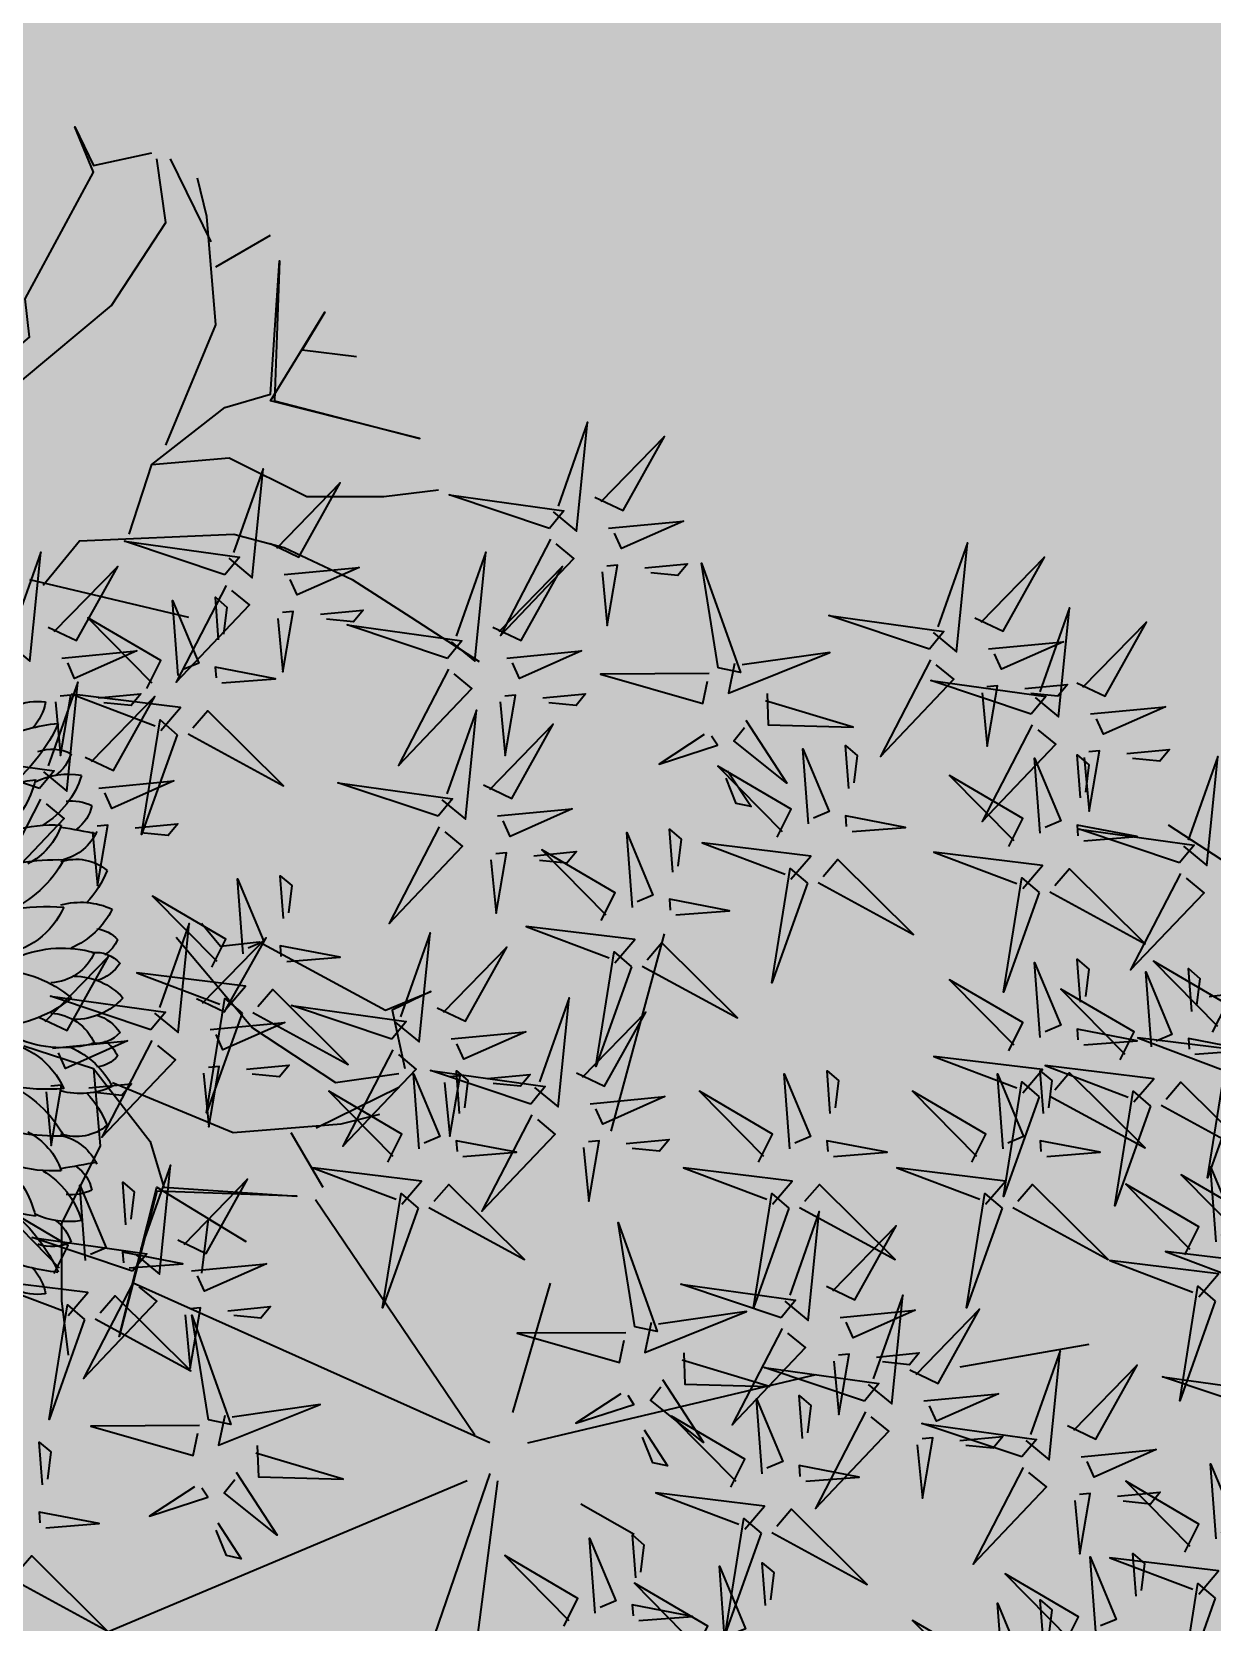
# Model space of a CAD drawing. Header units: millimetres. Extents: x -620 to 15825, y -3130 to 13425.
# Drawn here: x 11774 to 12229, y 7325 to 7938 of the extents above; entities that cross this region are included whole.
import ezdxf

# ---------------------------------------------------------------- set-up
doc = ezdxf.new("R2010")
doc.units = ezdxf.units.MM
doc.header["$LTSCALE"] = 150
doc.linetypes.add('1215E_Roof Plan$0$DASHED', pattern=[0.75, 0.5, -0.25])
doc.layers.add('1215E_Roof Plan$0$ad-Secondary Roof', color=6, linetype='Continuous', true_color=0xff00ff)
doc.layers.add('ad-Verandah', color=7, linetype='Continuous', true_color=0xa57c52)
doc.layers.add('ad-Landscape', color=7, linetype='Continuous', lineweight=35, true_color=0x007f00)
doc.layers.add('ad-Landscape 2', color=7, linetype='Continuous', lineweight=35, true_color=0x264c00)

# ---------------------------------------------------------------- blocks, each defined once
blk = doc.blocks.new('A$C7DA81DBD')
at = {"layer": 'ad-Landscape'}
for centre, radius, start, end in [((0.579, -3.745), 0.974, 6.4669, 61.6556), ((-0.785, -3.797), 1.765, 358.7548, 18.6115), ((0.211, -3.764), 1.016, 356.9811, 35.1502), ((0.466, -3.951), 1.488, 5.9725, 22.7074), ((1.37, -3.11), 0.824, 203.2196, 241.7797), ((1.724, -2.922), 0.735, 220.3866, 256.092), ((2.444, -2.7), 1.205, 219.6176, 245.5256), ((1.692, -3.651), 0.41, 352.3277, 23.6108), ((1.383, -3.356), 0.488, 207.4375, 251.1826), ((1.759, -3.363), 0.625, 211.2577, 253.0883), ((1.034, -3.87), 0.552, 350.4856, 25.4529), ((1.452, -3.751), 0.311, 333.8191, 18.7871), ((2.158, -3.355), 0.356, 226.8629, 260.3692), ((0.641, -3.924), 0.342, 320.1793, 18.6746), ((-5.866, -2.673), 7.168, 348.7597, 350.8333), ((1.821, -3.599), 0.302, 216.3212, 252.6008), ((1.327, -3.744), 0.358, 194.3796, 245.6782), ((1.415, -3.77), 0.269, 215.0422, 258.9599), ((1.053, -3.888), 0.343, 334.8223, 6.1053), ((1.18, -3.454), 0.743, 227.0323, 248.1406)]:
    blk.add_arc(centre, radius, start, end, dxfattribs=at)
at = {"layer": 'ad-Landscape 2'}
for centre, radius, start, end in [((-0.579, -3.745), 0.974, 118.3444, 173.5331), ((0.81, -3.717), 1.458, 154.4442, 184.6619), ((-0.81, -3.717), 1.458, 355.3381, 25.5558), ((-0.211, -3.764), 1.016, 144.8498, 183.0189), ((0.785, -3.797), 1.765, 161.3885, 181.2452), ((-0.466, -3.951), 1.488, 157.2926, 174.0275), ((-0.873, -3.314), 0.57, 293.7313, 353.3277), ((0.672, -3.334), 0.873, 183.0038, 219.6059), ((-0.672, -3.334), 0.873, 320.3941, 356.9962), ((0.873, -3.314), 0.57, 186.6723, 246.2687), ((-1.692, -3.651), 0.41, 156.3892, 187.6723), ((-2.444, -2.7), 1.205, 294.4744, 320.3824), ((-1.724, -2.922), 0.735, 283.908, 319.6134), ((-1.37, -3.11), 0.824, 298.2203, 336.7804), ((-1.383, -3.356), 0.488, 288.8174, 332.5625), ((0.485, -3.825), 0.838, 157.7226, 195.8673), ((-0.485, -3.825), 0.838, 344.1327, 22.2774), ((-2.158, -3.355), 0.356, 279.6308, 313.1371), ((-1.452, -3.751), 0.311, 161.2129, 206.1809), ((-1.034, -3.87), 0.552, 154.5471, 189.5144), ((-1.759, -3.363), 0.625, 286.9117, 328.7423), ((-1.821, -3.599), 0.302, 287.3992, 323.6788), ((5.866, -2.673), 7.168, 189.1667, 191.2403), ((-0.641, -3.924), 0.342, 161.3254, 219.8207), ((-0.143, -3.955), 0.535, 164.7932, 204.8095), ((-0.466, -3.725), 0.359, 293.7056, 356.9487), ((0.466, -3.725), 0.359, 183.0513, 246.2944), ((0.143, -3.955), 0.535, 335.1905, 15.2068), ((-1.053, -3.888), 0.343, 173.8947, 205.1777), ((-1.415, -3.77), 0.269, 281.0401, 324.9578), ((-1.327, -3.744), 0.358, 294.3218, 345.6204), ((-0.906, -3.641), 0.606, 297.2695, 335.9728), ((0.323, -3.905), 0.477, 180.4376, 227.2613), ((-0.323, -3.905), 0.477, 312.7387, 359.5624), ((0.906, -3.641), 0.606, 204.0272, 242.7305), ((-1.18, -3.454), 0.743, 291.8594, 312.9677), ((-0.096, -4.063), 0.227, 172.7272, 229.0665), ((0.096, -4.063), 0.227, 310.9335, 7.2728), ((-0.266, -4.046), 0.225, 186.241, 229.1557), ((-0.491, -4.017), 0.214, 291.17, 329.5844), ((-0.414, -3.981), 0.305, 303.605, 342.9027), ((0.414, -3.981), 0.305, 197.0973, 236.395), ((0.491, -4.017), 0.214, 210.4156, 248.83), ((0.266, -4.046), 0.225, 310.8443, 353.759)]:
    blk.add_arc(centre, radius, start, end, dxfattribs=at)
blk = doc.blocks.new('bamboo')
at = {"layer": 'ad-Landscape'}
blk.add_line((-124.2, -652.6), (-157.7, -842.3), dxfattribs=at)
for points in [[(-974.8, 702), (-1024.2, 849.6), (-1000.7, 680.7), (-974.8, 702)], [(-1190.3, 750.9), (-1161.9, 716.5), (-1322.1, 700.2), (-1198.9, 743.8)], [(-1212, 689.6), (-1192.2, 648), (-1301.2, 587.1), (-1204.9, 680.9)], [(-999.2, 696.4), (-970.7, 661.9), (-1131, 645.7), (-1007.8, 689.3)], [(-1102, 678.9), (-1023.4, 671.3), (-1112.1, 656.1), (-1110.6, 671.8)], [(-1166.4, 669.3), (-1176.9, 559.2), (-1136.4, 650.5), (-1159.3, 660.7)], [(-1059.9, 523.7), (-1093.8, 494.6), (-1113.3, 654.4), (-1067.1, 532.2)], [(-1020.9, 635), (-1001.1, 593.4), (-1110, 532.6), (-1013.8, 626.4)], [(-1121.7, 544.2), (-1162.9, 523.5), (-1225.9, 631.2), (-1130.2, 536.9)], [(-1108, 616), (-1114, 553.1), (-1096.8, 567.3), (-1100.9, 607.4)], [(-975.2, 614.7), (-985.8, 504.7), (-945.3, 596), (-968.1, 606.1)], [(-910.8, 624.4), (-832.2, 616.8), (-921, 601.5), (-919.5, 617.3)], [(-1288.8, 429.3), (-1338.2, 576.9), (-1314.7, 408), (-1288.8, 429.3)], [(-916.9, 561.5), (-922.9, 498.6), (-905.6, 512.8), (-909.7, 552.9)], [(-1053.8, 499.5), (-907.2, 551.9), (-1075.6, 524.9), (-1053.8, 499.5)], [(-1273.1, 427.7), (-1131.2, 501.3), (-1244.7, 393.3), (-1266, 419.1)], [(-1141, 498.1), (-1251.3, 506.4), (-1159.2, 467.8), (-1149.5, 490.8)], [(-1055, 483.7), (-978.6, 343.4), (-1088.9, 454.6), (-1063.5, 476.4)], [(-1313.2, 423.7), (-1284.7, 389.2), (-1445, 373), (-1321.8, 416.6)], [(-1193.1, 438.6), (-1256.1, 443.4), (-1241.5, 426.4), (-1201.6, 431.4)], [(-1130.1, 433.9), (-1136.1, 355.2), (-1153.1, 443.6), (-1137.4, 442.4)], [(-1334.9, 362.3), (-1315.1, 320.7), (-1424, 259.8), (-1327.8, 353.7)], [(-1224.9, 351.7), (-1146.2, 344), (-1235, 328.8), (-1233.5, 344.6)], [(-1289.2, 342), (-1299.8, 231.9), (-1259.3, 323.3), (-1282.1, 333.4)], [(-1230.9, 288.8), (-1236.9, 225.9), (-1219.6, 240.1), (-1223.8, 280.1)], [(-933.9, 115.6), (-983.2, 263.3), (-959.7, 94.3), (-933.9, 115.6)], [(-1166, 102), (-1215.3, 249.6), (-1191.8, 80.7), (-1166, 102)], [(-1150.2, 100.5), (-1008.3, 174), (-1121.8, 66), (-1143.1, 91.9)], [(-1357.1, -48), (-1406.5, 99.6), (-1382.9, -69.3), (-1357.1, -48)], [(-1190.3, 96.4), (-1161.9, 61.9), (-1322.1, 45.7), (-1198.9, 89.3)], [(-958.2, 110.1), (-929.8, 75.6), (-1090, 59.3), (-966.8, 103)], [(-979.9, 48.7), (-960.1, 7.1), (-1069.1, -53.8), (-972.8, 40.1)], [(-1341.4, -49.5), (-1199.5, 24), (-1312.9, -84), (-1334.3, -58.1)], [(-1212, 35.1), (-1192.2, -6.5), (-1301.2, -67.4), (-1204.9, 26.4)], [(-1102, 24.4), (-1023.4, 16.8), (-1112.1, 1.6), (-1110.6, 17.3)], [(-934.3, 28.4), (-944.8, -81.7), (-904.3, 9.6), (-927.2, 19.8)], [(-869.9, 38), (-791.3, 30.4), (-880, 15.2), (-878.5, 30.9)], [(-548.2, 43.3), (-554.2, -19.6), (-537, -5.4), (-541.1, 34.7)], [(-1166.4, 14.8), (-1176.9, -95.3), (-1136.4, -4), (-1159.3, 6.1)], [(-718.6, -144.5), (-752.5, -173.6), (-772, -13.7), (-725.8, -136)], [(-1108, -38.5), (-1114, -101.4), (-1096.8, -87.2), (-1100.9, -47.1)], [(-780.4, -124), (-821.5, -144.7), (-884.6, -37), (-788.8, -131.3)], [(-875.9, -24.9), (-881.9, -87.8), (-864.7, -73.6), (-868.8, -33.5)], [(-1381.4, -53.6), (-1353, -88.1), (-1513.2, -104.3), (-1390.1, -60.7)], [(-556.7, -87.7), (-536.9, -129.3), (-645.8, -190.1), (-549.6, -96.3)], [(-1403.2, -114.9), (-1383.3, -156.5), (-1492.3, -217.4), (-1396.1, -123.6)], [(-712.5, -168.7), (-565.9, -116.3), (-734.3, -143.3), (-712.5, -168.7)], [(-1357.5, -135.2), (-1368, -245.3), (-1327.6, -154), (-1350.4, -143.9)], [(-1293.1, -125.6), (-1214.5, -133.2), (-1303.2, -148.4), (-1301.7, -132.7)], [(-1143.7, -283.2), (-1143, -123.3), (-1099.9, -274), (-1132.7, -280.9)], [(-799.7, -170.1), (-910, -161.8), (-817.9, -200.4), (-808.2, -177.3)], [(-713.7, -184.4), (-637.3, -324.8), (-747.6, -213.6), (-722.2, -191.7)], [(-1299.1, -188.5), (-1305.1, -251.4), (-1287.9, -237.2), (-1292, -197.1)], [(-1053.9, -275.7), (-1010.7, -209.6), (-1038.4, -295.3), (-1051.6, -286.6)], [(-851.8, -229.5), (-914.8, -224.8), (-900.2, -241.7), (-860.3, -236.8)], [(-788.8, -234.2), (-794.8, -313), (-811.8, -224.6), (-796, -225.8)], [(-1152.3, -296.4), (-1306, -271.7), (-1145.4, -329.2), (-1152.3, -296.4)], [(-841.4, -403.5), (-875.3, -432.7), (-894.8, -272.8), (-848.7, -395.1)], [(-903.2, -383.1), (-944.4, -403.7), (-1007.5, -296), (-911.7, -390.3)], [(-1158.7, -320.6), (-1114.9, -311.4), (-1174.8, -460.8), (-1156.4, -331.5)], [(-1075.2, -337.2), (-982.6, -397.6), (-1044.7, -319.4), (-1064.3, -334.9)], [(-1000.9, -310.2), (-948, -344.7), (-952.6, -322.9), (-990, -307.9)], [(-1114.4, -368.3), (-1068.3, -370), (-1064.9, -494.8), (-1103.4, -366)], [(-835.4, -427.8), (-688.8, -375.4), (-857.2, -402.4), (-835.4, -427.8)], [(-922.6, -429.1), (-1032.9, -420.9), (-940.7, -459.5), (-931.1, -436.4)], [(-836.6, -443.5), (-760.1, -583.9), (-870.5, -472.6), (-845, -450.8)], [(-1179.6, -607.1), (-1229, -459.4), (-1205.5, -628.4), (-1179.6, -607.1)], [(-974.6, -488.6), (-1037.7, -483.9), (-1023.1, -500.8), (-983.1, -495.9)], [(-911.6, -493.3), (-917.6, -572.1), (-934.7, -483.7), (-918.9, -484.8)], [(-1163.9, -608.6), (-1022, -535), (-1135.5, -643.1), (-1156.8, -617.2)], [(-425.4, -669.4), (-466.6, -690.1), (-529.7, -582.4), (-433.9, -676.7)], [(-119.8, -578.6), (-100, -620.2), (-209, -681), (-112.7, -587.2)], [(352.8, -669.4), (311.6, -690.1), (248.5, -582.4), (344.3, -676.7)], [(-74.2, -598.9), (-84.7, -708.9), (-44.2, -617.6), (-67, -607.5)], [(8.2, -743.4), (-41.2, -595.8), (-17.7, -764.7), (8.2, -743.4)], [(-9.8, -589.2), (68.8, -596.8), (-19.9, -612), (-18.4, -596.3)], [(-1204, -612.6), (-1175.5, -647.1), (-1335.8, -663.4), (-1212.6, -619.7)], [(-1084.1, -757), (-1133.4, -609.4), (-1109.9, -778.4), (-1084.1, -757)], [(-827.8, -744.4), (-861.7, -773.6), (-881.2, -613.7), (-835.1, -736)], [(-527.4, -744.4), (-561.3, -773.6), (-580.8, -613.7), (-534.7, -736)], [(-889.6, -724), (-930.8, -744.6), (-993.8, -636.9), (-898.1, -731.2)], [(-589.2, -724), (-630.4, -744.6), (-693.5, -636.9), (-597.7, -731.2)], [(-15.8, -652.1), (-21.8, -715), (-4.6, -700.8), (-8.7, -660.7)], [(-1225.7, -674), (-1205.9, -715.6), (-1314.8, -776.5), (-1218.6, -682.6)], [(-357.5, -714.1), (-210.9, -661.7), (-379.3, -688.7), (-357.5, -714.1)], [(23.9, -744.9), (165.8, -671.4), (52.3, -779.4), (31, -753.6)], [(-1180, -694.3), (-1190.5, -804.4), (-1150.1, -713.1), (-1172.9, -702.9)], [(-1115.6, -684.7), (-1037, -692.3), (-1125.7, -707.5), (-1124.2, -691.8)], [(-1068.3, -758.6), (-926.4, -685), (-1039.9, -793.1), (-1061.2, -767.2)], [(-821.7, -768.6), (-675.1, -716.3), (-843.5, -743.3), (-821.7, -768.6)], [(-444.7, -715.5), (-555, -707.2), (-462.9, -745.8), (-453.2, -722.8)], [(-521.3, -768.6), (-374.8, -716.3), (-543.2, -743.3), (-521.3, -768.6)], [(284.5, -805.8), (243.4, -826.4), (180.3, -718.7), (276.1, -813.1)], [(333.5, -715.5), (223.2, -707.2), (315.3, -745.8), (325, -722.8)], [(-1121.6, -747.6), (-1127.7, -810.5), (-1110.4, -796.3), (-1114.5, -756.2)], [(-358.7, -729.9), (-282.3, -870.2), (-392.6, -759), (-367.2, -737.1)], [(-1108.4, -762.6), (-1079.9, -797.1), (-1240.2, -813.4), (-1117, -769.7)], [(-908.9, -770), (-1019.2, -761.8), (-927.1, -800.3), (-917.4, -777.3)], [(-608.6, -770), (-718.8, -761.8), (-626.7, -800.3), (-617.1, -777.3)], [(-496.8, -774.9), (-559.8, -770.2), (-545.3, -787.1), (-505.3, -782.2)], [(-433.8, -779.7), (-439.8, -858.4), (-456.8, -770), (-441.1, -771.2)], [(-16.2, -749), (12.3, -783.5), (-148, -799.7), (-24.8, -756.1)], [(281.4, -774.9), (218.4, -770.2), (232.9, -787.1), (272.9, -782.2)], [(-822.9, -784.4), (-746.5, -924.8), (-856.8, -813.5), (-831.4, -791.7)], [(-513.8, -908.1), (-547.7, -937.2), (-567.2, -777.3), (-521, -899.6)], [(-522.5, -784.4), (-446.1, -924.8), (-556.4, -813.5), (-531, -791.7)], [(-575.6, -887.6), (-616.8, -908.3), (-679.8, -800.6), (-584, -894.9)], [(-37.9, -810.4), (-18.1, -852), (-127, -912.8), (-30.8, -819)], [(-1130.1, -824), (-1110.3, -865.6), (-1219.3, -926.5), (-1123, -832.6)], [(-1020.1, -834.7), (-941.4, -842.3), (-1030.2, -857.5), (-1028.7, -841.8)], [(-961, -829.5), (-1024, -824.8), (-1009.5, -841.7), (-969.5, -836.8)], [(-898, -834.2), (-904, -913), (-921, -824.6), (-905.3, -825.7)], [(-865.6, -975.2), (-915, -827.6), (-891.5, -996.5), (-865.6, -975.2)], [(-660.6, -829.5), (-723.6, -824.8), (-709.1, -841.7), (-669.1, -836.8)], [(-597.6, -834.2), (-603.6, -913), (-620.7, -824.6), (-604.9, -825.7)], [(7.8, -830.7), (-2.8, -940.7), (37.7, -849.4), (14.9, -839.3)], [(72.2, -821), (150.8, -828.6), (62, -843.8), (63.5, -828.1)], [(-1084.5, -844.3), (-1095, -954.4), (-1054.5, -863.1), (-1077.3, -852.9)], [(265.2, -851.8), (154.9, -843.6), (247, -882.2), (256.7, -859.1)], [(-507.7, -932.3), (-361.1, -879.9), (-529.5, -906.9), (-507.7, -932.3)], [(-227.1, -1003.5), (-261, -1032.7), (-280.5, -872.8), (-234.3, -995)], [(66.1, -883.9), (60.1, -946.8), (77.4, -932.6), (73.3, -892.5)], [(209.8, -1003.5), (175.9, -1032.7), (156.4, -872.8), (202.6, -995)], [(-1026.1, -897.6), (-1032.1, -960.5), (-1014.9, -946.3), (-1019, -906.2)], [(-849.9, -976.7), (-708, -903.2), (-821.4, -1011.2), (-842.8, -985.4)], [(-288.9, -983), (-330, -1003.7), (-393.1, -896), (-297.3, -990.3)], [(148, -983), (106.8, -1003.7), (43.8, -896), (139.5, -990.3)], [(213.1, -911.3), (150.1, -906.6), (164.7, -923.5), (204.7, -918.6)], [(-594.9, -933.7), (-705.2, -925.4), (-613.1, -964), (-603.4, -940.9)], [(-554.7, -1044.4), (-588.6, -1073.6), (-608.1, -913.7), (-562, -1036)], [(-616.5, -1023.9), (-657.7, -1044.6), (-720.8, -936.9), (-625, -1031.2)], [(-508.9, -948), (-432.5, -1088.4), (-542.8, -977.2), (-517.4, -955.3)], [(-240.7, -1085.3), (-274.6, -1114.5), (-294.1, -954.6), (-248, -1076.9)], [(-60.1, -1097.9), (-109.5, -950.3), (-85.9, -1119.2), (-60.1, -1097.9)], [(-889.9, -980.8), (-861.5, -1015.3), (-1021.7, -1031.5), (-898.6, -987.9)], [(-302.5, -1064.9), (-343.7, -1085.5), (-406.8, -977.8), (-311, -1072.1)], [(-221, -1027.7), (-74.4, -975.4), (-242.8, -1002.3), (-221, -1027.7)], [(215.9, -1027.7), (362.5, -975.4), (194.1, -1002.3), (215.9, -1027.7)], [(-647, -993.1), (-710, -988.4), (-695.4, -1005.3), (-655.5, -1000.4)], [(-584, -997.8), (-590, -1076.6), (-607, -988.2), (-591.3, -989.4)], [(-548.6, -1068.6), (-402.1, -1016.3), (-570.5, -1043.2), (-548.6, -1068.6)], [(-308.2, -1029.1), (-418.5, -1020.8), (-326.4, -1059.4), (-316.7, -1036.4)], [(128.7, -1029.1), (18.4, -1020.8), (110.5, -1059.4), (120.2, -1036.4)]]:
    blk.add_lwpolyline(points, dxfattribs=at)
at = {"layer": 'ad-Landscape 2'}
for p, q in [((43.5, 73), (278.2, 631.2)), ((-12.4, 39.5), (-247.1, 564.2)), ((-23.6, 61.9), (-370, 296.3)), ((32.3, 39.5), (390, 162.3)), ((43.5, 28.4), (300.5, 61.9)), ((-57.1, 6), (-247.1, -49.8)), ((-12.4, -16.3), (-113, -440.5)), ((77, -94.4), (121.7, -172.6)), ((-470.6, -139.1), (-761.2, -217.2))]:
    blk.add_line(p, q, dxfattribs=at)
for points in [[(-959.1, 700.5), (-817.2, 774), (-930.7, 666), (-952, 691.8)], [(-199.8, 660.1), (-233.7, 630.9), (-253.2, 790.8), (-207, 668.5)], [(-261.6, 680.5), (-302.7, 659.9), (-365.8, 767.6), (-270, 673.2)], [(187.4, 742.8), (263.8, 602.4), (153.5, 713.7), (178.9, 735.5)], [(-638.6, 703.2), (-618.8, 661.6), (-727.8, 600.7), (-631.5, 694.6)], [(-264.9, 565.6), (-314.3, 713.2), (-290.7, 544.3), (-264.9, 565.6)], [(49.3, 697.7), (-13.7, 702.5), (0.8, 685.5), (40.8, 690.4)], [(112.3, 693), (106.3, 614.2), (89.3, 702.6), (105, 701.5)], [(-619.9, 538.4), (-669.2, 686), (-645.7, 517), (-619.9, 538.4)], [(-593, 682.9), (-603.5, 572.8), (-563, 664.1), (-585.9, 674.3)], [(-528.6, 692.6), (-450, 684.9), (-538.7, 669.7), (-537.2, 685.5)], [(-193.7, 635.8), (-47.1, 688.2), (-215.5, 661.2), (-193.7, 635.8)], [(-280.9, 634.5), (-391.2, 642.7), (-299.1, 604.1), (-289.4, 627.2)], [(-249.2, 564.1), (-107.3, 637.7), (-220.7, 529.6), (-242.1, 555.5)], [(-604.1, 536.8), (-462.2, 610.4), (-575.7, 502.3), (-597, 528.2)], [(-534.6, 629.7), (-540.6, 566.8), (-523.4, 581), (-527.5, 621)], [(-194.9, 620.1), (-118.4, 479.7), (-228.8, 591), (-203.4, 612.8)], [(-37.8, 466.8), (-37.2, 626.6), (5.9, 476), (-26.9, 469.1)], [(-333, 575), (-396, 579.7), (-381.4, 562.8), (-341.5, 567.7)], [(-270, 570.3), (-276, 491.5), (-293, 579.9), (-277.2, 578.7)], [(-650.3, 428.2), (-684.2, 399.1), (-703.7, 559), (-657.6, 436.7)], [(-289.2, 560), (-260.8, 525.6), (-421, 509.3), (-297.8, 552.9)], [(52, 474.3), (95.2, 540.4), (67.5, 454.7), (54.3, 463.3)], [(-712.1, 448.7), (-753.3, 428.1), (-816.4, 535.7), (-720.6, 441.4)], [(-644.2, 532.8), (-615.8, 498.3), (-776, 482), (-652.8, 525.7)], [(-311, 498.7), (-291.1, 457.1), (-400.1, 396.2), (-303.9, 490)], [(-665.9, 471.4), (-646.1, 429.8), (-755.1, 368.9), (-658.8, 462.8)], [(-265.3, 478.4), (-275.8, 368.3), (-235.4, 459.6), (-258.2, 469.8)], [(-200.9, 488), (-122.3, 480.4), (-211, 465.2), (-209.5, 480.9)], [(-46.5, 453.6), (-200.1, 478.3), (-39.6, 420.8), (-46.5, 453.6)], [(-644.2, 404), (-497.6, 456.4), (-666, 429.4), (-644.2, 404)], [(-620.3, 451.1), (-630.8, 341), (-590.3, 432.3), (-613.2, 442.5)], [(-555.9, 460.7), (-477.3, 453.1), (-566, 437.9), (-564.5, 453.6)], [(-206.9, 425.1), (-212.9, 362.2), (-195.7, 376.4), (-199.8, 416.5)], [(-52.8, 429.4), (-9, 438.6), (-69, 289.1), (-50.5, 418.5)], [(30.7, 412.7), (123.3, 352.4), (61.2, 430.6), (41.6, 415)], [(104.9, 439.8), (157.9, 405.3), (153.3, 427.1), (115.9, 442.1)], [(-731.5, 402.7), (-841.7, 410.9), (-749.6, 372.3), (-739.9, 395.4)], [(-561.9, 397.8), (-567.9, 334.9), (-550.7, 349.1), (-554.8, 389.2)], [(-645.4, 388.3), (-569, 247.9), (-679.3, 359.1), (-653.9, 381)], [(-8.5, 381.7), (37.5, 380), (40.9, 255.2), (2.4, 384)], [(-783.5, 343.2), (-846.5, 347.9), (-832, 331), (-792, 335.9)], [(-720.5, 338.5), (-726.5, 259.7), (-743.5, 348.1), (-727.8, 346.9)], [(-606.2, 183.8), (-655.6, 331.4), (-632, 162.5), (-606.2, 183.8)], [(-363.6, 169.2), (-397.5, 140), (-417, 299.9), (-370.9, 177.6)], [(-425.4, 189.6), (-466.6, 169), (-529.7, 276.7), (-433.9, 182.4)], [(-590.5, 182.3), (-448.6, 255.9), (-562, 147.8), (-583.4, 173.7)], [(-918.2, 114.1), (-776.2, 187.7), (-889.7, 79.6), (-911, 105.5)], [(-357.5, 145), (-210.9, 197.3), (-379.3, 170.3), (-357.5, 145)], [(-630.5, 178.2), (-602.1, 143.7), (-762.3, 127.5), (-639.2, 171.1)], [(-444.7, 143.6), (-555, 151.8), (-462.9, 113.3), (-453.2, 136.3)], [(-510.6, -20.7), (-560, 126.9), (-536.5, -42), (-510.6, -20.7)], [(-358.7, 129.2), (-282.3, -11.2), (-392.6, 100.1), (-367.2, 121.9)], [(-652.3, 116.9), (-632.5, 75.3), (-741.4, 14.4), (-645.2, 108.2)], [(-606.6, 96.6), (-617.1, -13.5), (-576.7, 77.8), (-599.5, 88)], [(-542.2, 106.2), (-463.6, 98.6), (-552.3, 83.4), (-550.8, 99.1)], [(-496.8, 84.1), (-559.8, 88.8), (-545.3, 71.9), (-505.3, 76.8)], [(-433.8, 79.4), (-439.8, 0.6), (-456.8, 89), (-441.1, 87.9)], [(-494.9, -22.2), (-353, 51.3), (-466.5, -56.7), (-487.8, -30.9)], [(257.2, -69.4), (216.1, -90.1), (153, 17.6), (248.8, -76.7)], [(-174.3, -160.5), (-173.7, -0.6), (-130.6, -151.3), (-163.4, -158.2)], [(-535, -26.3), (-506.5, -60.8), (-666.8, -77), (-543.6, -33.4)], [(-84.5, -153), (-41.3, -86.9), (-69, -172.5), (-82.2, -163.9)], [(-511, -108), (-521.6, -218), (-481.1, -126.7), (-503.9, -116.6)], [(-446.7, -98.3), (-368, -105.9), (-456.8, -121.2), (-455.3, -105.4)], [(237.9, -115.5), (127.6, -107.2), (219.7, -145.8), (229.4, -122.8)], [(-452.7, -161.2), (-458.7, -224.1), (-441.4, -209.9), (-445.5, -169.8)], [(-183, -173.7), (-336.7, -149), (-176.1, -206.5), (-183, -173.7)], [(-31.6, -187.5), (21.3, -222), (16.7, -200.1), (-20.7, -185.2)], [(185.8, -175), (122.8, -170.2), (137.4, -187.2), (177.4, -182.3)], [(298.2, -260.3), (257, -281), (193.9, -173.3), (289.7, -267.6)], [(248.8, -179.7), (242.8, -258.4), (225.8, -170), (241.6, -171.2)], [(-189.3, -197.8), (-145.6, -188.6), (-205.5, -338.1), (-187, -208.8)], [(-105.9, -214.5), (-13.2, -274.9), (-75.4, -196.7), (-94.9, -212.2)], [(114.3, -335.4), (80.4, -364.5), (60.9, -204.6), (107, -326.9)], [(52.5, -314.9), (11.3, -335.6), (-51.8, -227.9), (44, -322.2)], [(-363.6, -376.3), (-397.5, -405.4), (-417, -245.5), (-370.9, -367.8)], [(-196.6, -388.9), (-246, -241.3), (-222.5, -410.2), (-196.6, -388.9)], [(-145, -245.6), (-99, -247.3), (-95.6, -372), (-134.1, -243.3)], [(-425.4, -355.8), (-466.6, -376.5), (-529.7, -268.8), (-433.9, -363.1)], [(278.8, -306.4), (168.6, -298.1), (260.7, -336.7), (270.4, -313.7)], [(-180.9, -390.4), (-39, -316.9), (-152.5, -424.9), (-173.8, -399)], [(120.3, -359.6), (266.9, -307.2), (98.5, -334.2), (120.3, -359.6)], [(-357.5, -400.5), (-210.9, -348.1), (-379.3, -375.1), (-357.5, -400.5)], [(-73.8, -511.6), (-123.1, -364), (-99.6, -532.9), (-73.8, -511.6)], [(33.1, -361), (-77.2, -352.7), (14.9, -391.3), (24.6, -368.2)], [(226.8, -365.9), (163.8, -361.1), (178.3, -378.1), (218.3, -373.2)], [(-444.7, -401.9), (-555, -393.6), (-462.9, -432.2), (-453.2, -409.1)], [(-221, -394.5), (-192.5, -429), (-352.8, -445.2), (-229.6, -401.6)], [(119.1, -375.3), (195.6, -515.7), (85.2, -404.5), (110.7, -382.6)], [(-358.7, -416.2), (-282.3, -556.6), (-392.6, -445.4), (-367.2, -423.5)], [(-19, -420.4), (-82, -415.7), (-67.4, -432.6), (-27.4, -427.7)], [(44, -425.1), (38, -503.9), (21, -415.5), (36.8, -416.7)], [(-58, -513.1), (83.9, -439.6), (-29.6, -547.6), (-50.9, -521.7)], [(-496.8, -461.3), (-559.8, -456.6), (-545.3, -473.5), (-505.3, -468.6)], [(-433.8, -466), (-439.8, -544.8), (-456.8, -456.4), (-441.1, -457.6)], [(-242.7, -455.8), (-222.9, -497.4), (-331.8, -558.3), (-235.6, -464.5)], [(-132.6, -466.5), (-54, -474.1), (-142.8, -489.3), (-141.3, -473.6)], [(-197, -476.1), (-207.5, -586.2), (-167.1, -494.9), (-189.9, -484.8)], [(-98.1, -517.2), (-69.7, -551.7), (-229.9, -567.9), (-106.7, -524.3)], [(-138.6, -529.4), (-144.7, -592.3), (-127.4, -578.1), (-131.5, -538)], [(-363.6, -689.9), (-397.5, -719), (-417, -559.2), (-370.9, -681.4)]]:
    blk.add_lwpolyline(points, dxfattribs=at)
blk = doc.blocks.new('A$C06C421F0')
at = {"layer": 'ad-Landscape'}
for points in [[(359.91, 366.46, 35.98, 14.39, 0), (421.22, 431.54, 14.39, 0.72, 0), (487.37, 441.94, 0, 0, 0), (448, 441.94, 0, 0, 0), (472.53, 524.19, 0, 0, 0), (467.69, 541.37, 0, 0, 0), (379.6, 599.67, 0, 0, 0), (404.12, 579.33, 0, 0, 0), (359.91, 575.71, 0, 0, 0), (404.12, 579.33, 0, 0, 0), (467.69, 541.37, 0, 0, 0), (433.48, 648.03, 0, 0, 0), (482.53, 692.32, 0, 0, 0), (430.9, 648.03, 0, 0, 0), (418.64, 692.32, 0, 0, 0), (426.06, 713.11, 0, 0, 0), (413.8, 692.32, 0, 0, 0), (372.17, 716.27, 0, 0, 0), (413.8, 692.32, 0, 0, 0), (323.13, 719.89, 0, 0, 0)], [(353.42, 359.91, 35.98, 14.39, 0), (288.34, 421.22, 14.39, 0.72, 0), (277.95, 487.37, 0, 0, 0), (277.95, 448, 0, 0, 0), (195.69, 472.53, 0, 0, 0), (178.52, 467.69, 0, 0, 0), (120.22, 379.6, 0, 0, 0), (140.56, 404.12, 0, 0, 0), (144.17, 359.91, 0, 0, 0), (140.56, 404.12, 0, 0, 0), (178.52, 467.69, 0, 0, 0), (71.86, 433.48, 0, 0, 0), (27.57, 482.53, 0, 0, 0), (71.86, 430.9, 0, 0, 0), (27.57, 418.64, 0, 0, 0), (6.78, 426.06, 0, 0, 0), (27.57, 413.8, 0, 0, 0), (3.62, 372.17, 0, 0, 0), (27.57, 413.8, 0, 0, 0), (0, 323.13, 0, 0, 0)], [(359.97, 353.42, 35.98, 14.39, 0), (298.66, 288.34, 14.39, 0.72, 0), (232.52, 277.95, 0, 0, 0), (271.88, 277.95, 0, 0, 0), (247.36, 195.69, 0, 0, 0), (252.2, 178.52, 0, 0, 0), (340.29, 120.22, 0, 0, 0), (315.77, 140.56, 0, 0, 0), (359.97, 144.17, 0, 0, 0), (315.77, 140.56, 0, 0, 0), (252.2, 178.52, 0, 0, 0), (286.4, 71.86, 0, 0, 0), (237.36, 27.57, 0, 0, 0), (288.98, 71.86, 0, 0, 0), (301.25, 27.57, 0, 0, 0), (293.82, 6.78, 0, 0, 0), (306.09, 27.57, 0, 0, 0), (347.71, 3.62, 0, 0, 0), (306.09, 27.57, 0, 0, 0), (396.76, 0, 0, 0, 0)]]:
    blk.add_lwpolyline(points, format="xyseb", dxfattribs=at)
for points in [[(277.95, 479.95), (253.99, 499.63), (250.38, 582.88), (257.61, 609.99), (274.78, 646.77), (295.12, 678.39), (319.07, 715.18)], [(250.38, 526.41), (212.87, 538.67), (209.25, 580.3), (230.04, 622.25), (230.04, 663.87), (226.43, 693.24)], [(460.26, 565.32), (472.53, 575.71), (470.27, 596.5), (507.05, 664.75), (497.05, 689.15), (507.05, 668.36), (538.67, 675.14)], [(212.87, 538.67), (182.13, 578.04), (174.9, 602.56), (103.04, 607.4), (178.52, 604.82), (198.86, 683.23), (178.52, 602.56), (130.61, 631.93), (150.95, 619.67), (154.57, 649.03)], [(467.69, 551.76), (516.73, 592.89), (546.1, 637.63), (541.26, 671.98)], [(570.62, 627.24), (548.68, 671.98)], [(546.1, 517.41), (573.2, 582.49), (568.36, 640.79), (563.2, 661.58)], [(573.2, 613.68), (602.56, 630.85)], [(538.67, 507.02), (578.04, 537.75), (602.56, 544.98), (607.4, 616.84), (604.82, 541.37), (683.23, 521.03), (602.56, 541.37), (631.93, 589.27), (619.67, 568.94), (649.03, 565.32)], [(106.21, 573.2), (89.03, 602.56)], [(92.65, 570.62), (47.91, 548.68)], [(202.47, 546.1), (137.39, 573.2), (79.09, 568.36), (58.3, 563.2)], [(274.78, 472.53), (295.12, 558.36)], [(168.12, 467.69), (127, 516.73), (82.25, 546.1), (47.91, 541.26)], [(154.57, 460.26), (144.17, 472.53), (123.38, 470.27), (55.14, 507.05), (30.73, 497.05), (51.52, 507.05), (44.74, 538.67)], [(526.41, 469.51), (538.67, 507.02), (580.3, 510.63), (622.25, 489.84), (663.87, 489.84), (693.24, 493.46)], [(441.94, 239.94), (465.89, 220.25), (469.51, 137), (462.28, 109.9), (445.1, 73.12), (424.76, 41.49), (400.81, 4.71)], [(469.51, 193.47), (507.02, 181.21), (510.63, 139.59), (489.84, 97.64), (489.84, 56.01), (493.46, 26.65)]]:
    blk.add_lwpolyline(points, dxfattribs=at)
blk = doc.blocks.new('zw$FE9C')
at = {"transparency": 33554559}
h = blk.add_hatch(color=256, dxfattribs=at)
h.dxf.hatch_style = 1
h.set_gradient(color1=(153, 204, 0), color2=(63, 127, 0), tint=1, name='INVSPHERICAL')
h.paths.add_polyline_path([(8460, 4510), (12805, 4510), (12805, 7945), (8460, 7945)])
h = blk.add_hatch(dxfattribs=at)
h.set_pattern_fill('GRASS', color=74)
h.set_pattern_definition([(90, (-1087975.541, 674585.024), (-17.96051224, 17.96051224), [4.7625, -31.1585245]), (45, (-1087975.54, 674585.024), (-17.96051224, 17.96051224), [4.7625, -20.6375]), (135, (-1087975.54, 674585.024), (-17.96051224, -17.96051224), [4.7625, -20.6375])])
h.paths.add_polyline_path([(8460, 4510), (12805, 4510), (12805, 7945), (8460, 7945)])
at = {"xscale": -54.36482949885749, "yscale": 54.36482949885749, "zscale": 54.36482949885722, "rotation": 89.99999999999994}
blk.add_blockref('A$C7DA81DBD', (11577.69, 7565.52), dxfattribs=at)
at = {"layer": 'ad-Landscape', "xscale": 0.7144563243118911, "yscale": 0.7144563243118911, "zscale": 0.7144563243118911, "rotation": 270}
for p in [(11435.37, 7923.12), (12208.83, 7918.49)]:
    blk.add_blockref('A$C06C421F0', p, dxfattribs=at)
at = {"layer": 'ad-Landscape', "linetype": 'Continuous', "xscale": -0.2620739326953546, "yscale": 0.2620739326953546, "zscale": 0.2620739326953535, "rotation": 89.99999999999994}
blk.add_blockref('bamboo', (11960.88, 7390.77), dxfattribs=at)
blk = doc.blocks.new('1215E_Roof Plan')
at = {"layer": '1215E_Roof Plan$0$ad-Secondary Roof', "linetype": '1215E_Roof Plan$0$DASHED', "ltscale": 2, "const_width": 40}
for points in [[(11461.83, 10225), (12195, 12955), (12195, 7495)], [(7371.83, 10225), (8915, 12955), (12195, 12955), (12195, 7495), (8915, 7495)]]:
    blk.add_lwpolyline(points, close=True, dxfattribs=at)

msp = doc.modelspace()

# ---------------------------------------------------------------- block references
at = {"layer": 'ad-Verandah'}
msp.add_blockref('zw$FE9C', (0, 0), dxfattribs=at)

# ---------------------------------------------------------------- next in the draw order: block references
msp.add_blockref('1215E_Roof Plan', (0, 0))

doc.saveas('drawing.dxf')
